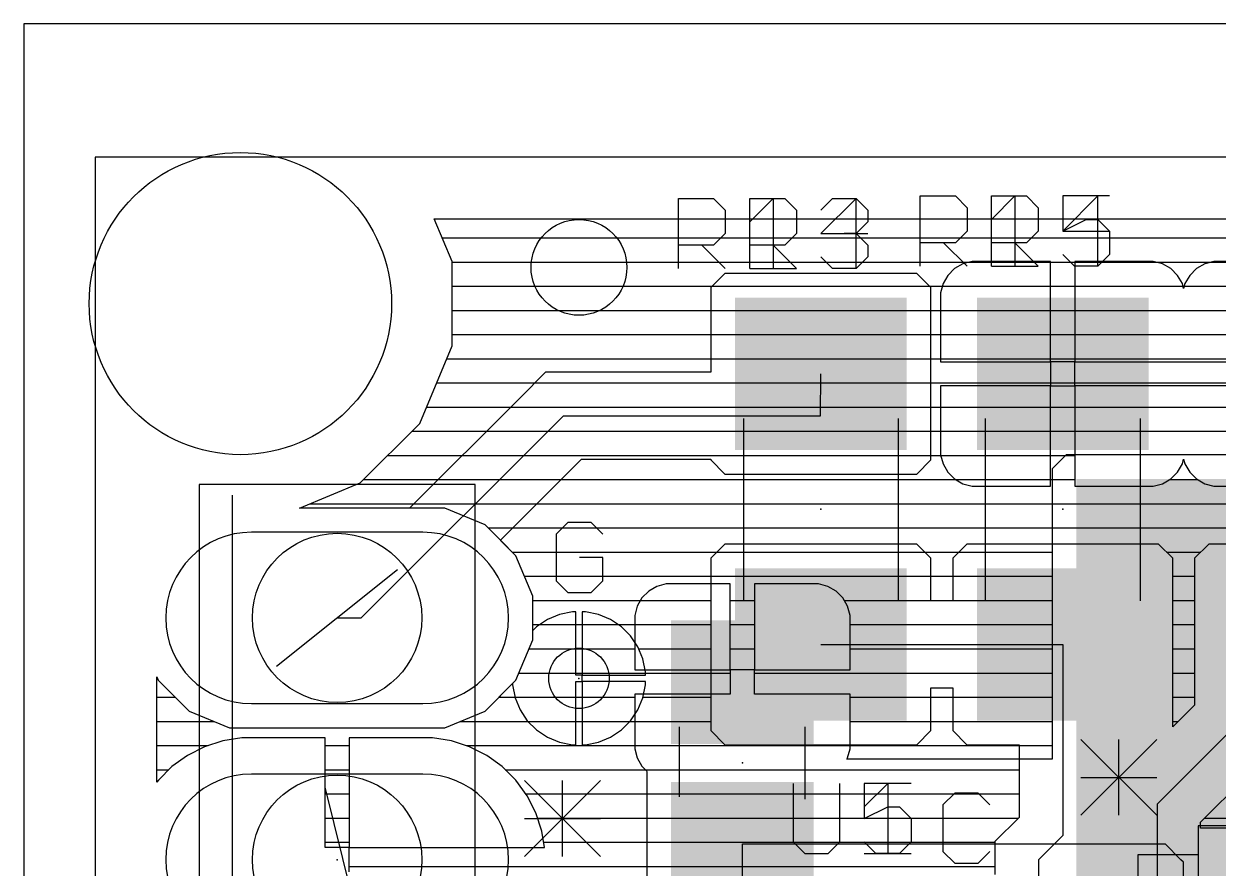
# Model space of a CAD drawing. Extents: x 0 to 50.7, y 0 to 50.
# Drawn here: x 0 to 12.54, y 41.13 to 50 of the extents above; entities that cross this region are included whole.
import ezdxf

# ---------------------------------------------------------------- set-up
doc = ezdxf.new("R2010")
doc.units = 0
for name, color, linetype in [('1', 14, 'CONTINUOUS'), ('125', 2, 'CONTINUOUS'), ('16', 174, 'CONTINUOUS'), ('17', 94, 'CONTINUOUS'), ('18', 94, 'CONTINUOUS'), ('19', 54, 'CONTINUOUS'), ('20', 178, 'CONTINUOUS'), ('21', 251, 'CONTINUOUS'), ('23', 178, 'CONTINUOUS'), ('24', 178, 'CONTINUOUS'), ('25', 251, 'CONTINUOUS'), ('51', 251, 'CONTINUOUS'), ('52', 251, 'CONTINUOUS')]:
    doc.layers.add(name, color=color, linetype=linetype)

# ---------------------------------------------------------------- blocks, each defined once
blk = doc.blocks.new('RECT')
blk.add_solid([(-0.5, -0.5), (0.5, -0.5), (-0.5, 0.5), (0.5, 0.5)])
blk = doc.blocks.new('PIE')
blk.add_circle((0, 0), 0.5)
blk = doc.blocks.new('LONGP100')
blk.add_lwpolyline([(-0.5, -0.5), (0.5, -0.5, 1), (0.5, 0.5), (-0.5, 0.5, 1)], format="xyb", close=True)
blk = doc.blocks.new('ROUNDV')
blk.add_circle((0, 0), 0.5)

msp = doc.modelspace()

# ---------------------------------------------------------------- linework, layer by layer
at = {"layer": '1'}
for p, q in [((4.4961, 47.5029), (4.3104, 47.9511)), ((4.3104, 47.9511), (30.1019, 47.9511)), ((4.3929, 47.752), (30.1019, 47.752)), ((4.4961, 46.6187), (4.4961, 47.5029)), ((4.4961, 47.498), (9.9326, 47.498)), ((9.7742, 47.4287), (9.7032, 47.3577)), ((9.861, 47.4788), (9.7742, 47.4287)), ((9.9579, 47.5048), (9.861, 47.4788)), ((10.7826, 47.5048), (9.9579, 47.5048)), ((10.7826, 46.4508), (10.7826, 47.5048)), ((10.7826, 47.498), (11.0366, 47.498)), ((11.8613, 47.5048), (11.0366, 47.5048)), ((11.0366, 47.5048), (11.0366, 46.4508)), ((11.9582, 47.4788), (11.8613, 47.5048)), ((11.8866, 47.498), (12.4726, 47.498)), ((12.045, 47.4287), (11.9582, 47.4788)), ((12.116, 47.3577), (12.045, 47.4287)), ((12.3142, 47.4287), (12.2432, 47.3577)), ((12.401, 47.4788), (12.3142, 47.4287)), ((12.4979, 47.5048), (12.401, 47.4788)), ((13.3226, 47.5048), (12.4979, 47.5048)), ((7.3629, 47.3778), (7.2141, 47.229)), ((9.3763, 47.3778), (7.3629, 47.3778)), ((9.5251, 47.229), (9.3763, 47.3778)), ((9.7032, 47.3577), (9.6531, 47.2709)), ((12.1661, 47.2709), (12.116, 47.3577)), ((12.2432, 47.3577), (12.1931, 47.2709)), ((4.4961, 47.244), (7.2291, 47.244)), ((7.2141, 47.229), (7.2141, 46.34)), ((9.5101, 47.244), (9.6459, 47.244)), ((9.5251, 45.4186), (9.5251, 47.229)), ((9.6531, 47.2709), (9.6271, 47.174)), ((9.6271, 47.174), (9.6271, 46.4508)), ((10.7826, 47.244), (11.0366, 47.244)), ((12.1796, 47.2206), (12.1661, 47.2709)), ((12.1733, 47.244), (12.1859, 47.244)), ((12.1931, 47.2709), (12.1796, 47.2206)), ((4.4961, 46.99), (7.2141, 46.99)), ((9.5251, 46.99), (9.6271, 46.99)), ((10.7826, 46.99), (11.0366, 46.99)), ((4.4961, 46.736), (7.2141, 46.736)), ((9.5251, 46.736), (9.6271, 46.736)), ((10.7826, 46.736), (11.0366, 46.736)), ((4.1577, 45.8019), (4.4961, 46.6187)), ((4.4395, 46.482), (7.2141, 46.482)), ((9.5251, 46.482), (9.6271, 46.482)), ((9.6271, 46.4508), (10.7826, 46.4508)), ((10.7826, 46.482), (11.0366, 46.482)), ((11.0366, 46.4508), (10.7826, 46.4508)), ((10.7826, 46.4508), (10.7826, 46.1968)), ((11.0366, 46.1968), (11.0366, 46.4508)), ((11.0366, 46.4508), (13.3226, 46.4508)), ((5.4782, 46.34), (5.2104, 46.0722)), ((7.2141, 46.34), (5.4782, 46.34)), ((8.3676, 45.8828), (8.3696, 46.3238)), ((4.3343, 46.228), (5.3662, 46.228)), ((9.5251, 46.228), (10.7826, 46.228)), ((10.7826, 46.1968), (9.6271, 46.1968)), ((9.6271, 46.1968), (9.6271, 45.4736)), ((10.7826, 45.1428), (10.7826, 46.1968)), ((10.7826, 46.1968), (11.0366, 46.1968)), ((11.0366, 46.228), (13.3226, 46.228)), ((12.1671, 46.1968), (11.0366, 46.1968)), ((11.0366, 46.1968), (11.0366, 45.1428)), ((13.3226, 46.1968), (12.1671, 46.1968)), ((5.2104, 46.0722), (4.051, 44.9128)), ((4.229, 45.974), (5.1122, 45.974)), ((9.5251, 45.974), (9.6271, 45.974)), ((10.7826, 45.974), (11.0366, 45.974)), ((3.5325, 45.1767), (4.1577, 45.8019)), ((3.5436, 43.7588), (5.6676, 45.8828)), ((5.6676, 45.8828), (8.3676, 45.8828)), ((4.0759, 45.72), (4.8582, 45.72)), ((9.5251, 45.72), (9.6271, 45.72)), ((10.7826, 45.72), (11.0366, 45.72)), ((3.8219, 45.466), (4.6042, 45.466)), ((5.0059, 44.5745), (5.857, 45.4256)), ((5.857, 45.4256), (7.2141, 45.4256)), ((7.2141, 45.4256), (7.2141, 45.4186)), ((7.2141, 45.4186), (7.3629, 45.2698)), ((9.3763, 45.2698), (9.5251, 45.4186)), ((9.5251, 45.466), (9.6291, 45.466)), ((9.6271, 45.4736), (9.6531, 45.3767)), ((10.7826, 45.466), (11.0366, 45.466)), ((12.1661, 45.3767), (12.1796, 45.427)), ((12.1796, 45.427), (12.1931, 45.3767)), ((9.6531, 45.3767), (9.7032, 45.2899)), ((9.7032, 45.2899), (9.7742, 45.2189)), ((12.045, 45.2189), (12.116, 45.2899)), ((12.116, 45.2899), (12.1661, 45.3767)), ((12.1931, 45.3767), (12.2432, 45.2899)), ((12.2432, 45.2899), (12.3142, 45.2189)), ((2.8955, 44.9128), (3.5325, 45.1767)), ((3.5679, 45.212), (4.3502, 45.212)), ((5.6434, 45.212), (9.7862, 45.212)), ((7.3629, 45.2698), (9.3763, 45.2698)), ((9.7742, 45.2189), (9.861, 45.1688)), ((9.861, 45.1688), (9.9579, 45.1428)), ((10.7826, 45.212), (11.0366, 45.212)), ((11.8613, 45.1428), (11.9582, 45.1688)), ((11.9582, 45.1688), (12.045, 45.2189)), ((12.033, 45.212), (12.3262, 45.212)), ((12.3142, 45.2189), (12.401, 45.1688)), ((12.401, 45.1688), (12.4979, 45.1428)), ((9.9579, 45.1428), (10.7826, 45.1428)), ((11.0366, 45.1428), (11.8613, 45.1428)), ((12.4979, 45.1428), (13.3226, 45.1428)), ((4.051, 44.9128), (2.8955, 44.9128)), ((3.0047, 44.958), (4.0962, 44.958)), ((5.3894, 44.958), (16.9806, 44.958)), ((5.1354, 44.704), (15.9266, 44.704)), ((5.1679, 44.4125), (5.0059, 44.5745)), ((7.3629, 44.5338), (7.2141, 44.385)), ((9.3763, 44.5338), (7.3629, 44.5338)), ((9.5251, 44.385), (9.3763, 44.5338)), ((9.9029, 44.5338), (9.7541, 44.385)), ((11.9163, 44.5338), (9.9029, 44.5338)), ((12.0651, 44.385), (11.9163, 44.5338)), ((12.4429, 44.5338), (12.2941, 44.385)), ((14.4563, 44.5338), (12.4429, 44.5338)), ((5.1304, 44.45), (7.2791, 44.45)), ((5.3436, 43.9883), (5.1679, 44.4125)), ((9.4601, 44.45), (9.8191, 44.45)), ((12.0001, 44.45), (12.3591, 44.45)), ((7.2141, 44.385), (7.2141, 42.5746)), ((9.5251, 43.937), (9.5251, 44.385)), ((9.7541, 44.385), (9.7541, 43.937)), ((12.0651, 42.6145), (12.0651, 44.385)), ((12.2941, 44.385), (12.2941, 42.8435)), ((5.2576, 44.196), (7.2141, 44.196)), ((9.5251, 44.196), (9.7541, 44.196)), ((12.0651, 44.196), (12.2941, 44.196)), ((5.3436, 43.6256), (5.3436, 43.9883)), ((5.3436, 43.942), (7.2141, 43.942)), ((9.5251, 43.942), (9.7541, 43.942)), ((9.7541, 43.937), (9.5251, 43.937)), ((12.0651, 43.942), (12.2941, 43.942)), ((5.6259, 43.7955), (5.4987, 43.7428)), ((5.7608, 43.8223), (5.6259, 43.7955)), ((5.7978, 43.8223), (5.7608, 43.8223)), ((5.7978, 43.1556), (5.7978, 43.8223)), ((5.8984, 43.8223), (5.8613, 43.8223)), ((5.8613, 43.8223), (5.8613, 43.1556)), ((6.0333, 43.7955), (5.8984, 43.8223)), ((6.1605, 43.7428), (6.0333, 43.7955)), ((3.2896, 43.7588), (3.5436, 43.7588)), ((5.3436, 43.688), (5.4167, 43.688)), ((5.3843, 43.6664), (5.3436, 43.6256)), ((5.4987, 43.7428), (5.3843, 43.6664)), ((5.7978, 43.688), (5.8613, 43.688)), ((6.2749, 43.6664), (6.1605, 43.7428)), ((6.2425, 43.688), (7.2141, 43.688)), ((6.3722, 43.5691), (6.2749, 43.6664)), ((12.0651, 43.688), (12.2941, 43.688)), ((6.4486, 43.4547), (6.3722, 43.5691)), ((5.7978, 43.434), (5.8613, 43.434)), ((6.5013, 43.3275), (6.4486, 43.4547)), ((6.4572, 43.434), (7.2141, 43.434)), ((8.3696, 43.4798), (10.9096, 43.4798)), ((10.9096, 43.4798), (10.9096, 41.4728)), ((12.0651, 43.434), (12.2941, 43.434)), ((6.5281, 43.1926), (6.5013, 43.3275)), ((13.4496, 43.3524), (11.9002, 41.803)), ((5.7978, 43.18), (5.8613, 43.18)), ((5.8613, 43.1556), (5.7978, 43.1556)), ((5.8614, 43.092), (5.8614, 43.1556)), ((5.8614, 43.1556), (6.5281, 43.1556)), ((6.5281, 43.1556), (6.5281, 43.1926)), ((6.5281, 43.18), (7.2141, 43.18)), ((12.0651, 43.18), (12.2941, 43.18)), ((1.3973, 42.0324), (1.3973, 43.1389)), ((1.3973, 43.1389), (1.4113, 43.1051)), ((1.4113, 43.1051), (1.7359, 42.7805)), ((4.8433, 42.7805), (5.1311, 43.0683)), ((5.1311, 43.0683), (5.1311, 43.055)), ((5.1311, 43.055), (5.1579, 42.9201)), ((5.7978, 42.4253), (5.7978, 43.092)), ((5.7978, 43.092), (5.8613, 43.092)), ((5.8613, 43.092), (5.8613, 42.4253)), ((6.5281, 43.092), (5.8614, 43.092)), ((6.5013, 42.9201), (6.5281, 43.055)), ((6.5281, 43.055), (6.5281, 43.092)), ((9.5251, 42.5746), (9.5251, 43.0226)), ((9.5251, 43.0226), (9.7541, 43.0226)), ((9.7541, 43.0226), (9.7541, 42.5746)), ((1.3973, 42.926), (1.5904, 42.926)), ((4.9888, 42.926), (5.1568, 42.926)), ((5.1579, 42.9201), (5.2106, 42.7929)), ((5.7978, 42.926), (5.8613, 42.926)), ((6.4486, 42.7929), (6.5013, 42.9201)), ((6.5024, 42.926), (7.2141, 42.926)), ((9.5251, 42.926), (9.7541, 42.926)), ((12.0651, 42.926), (12.2941, 42.926)), ((1.7359, 42.7805), (2.1601, 42.6048)), ((4.4191, 42.6048), (4.8433, 42.7805)), ((5.2106, 42.7929), (5.287, 42.6785)), ((6.3722, 42.6785), (6.4486, 42.7929)), ((12.2941, 42.8435), (12.0651, 42.6145)), ((1.3973, 42.672), (1.9978, 42.672)), ((4.5814, 42.672), (5.2936, 42.672)), ((5.287, 42.6785), (5.3843, 42.5812)), ((5.7978, 42.672), (5.8613, 42.672)), ((6.2749, 42.5812), (6.3722, 42.6785)), ((6.3656, 42.672), (7.2141, 42.672)), ((9.5251, 42.672), (9.7541, 42.672)), ((12.0651, 42.672), (12.1226, 42.672)), ((2.1601, 42.6048), (4.4191, 42.6048)), ((5.3843, 42.5812), (5.4987, 42.5048)), ((6.1605, 42.5048), (6.2749, 42.5812)), ((7.2141, 42.5746), (7.3629, 42.4258)), ((9.3763, 42.4258), (9.5251, 42.5746)), ((9.7541, 42.5746), (9.9029, 42.4258)), ((1.3973, 42.418), (1.935, 42.418)), ((1.8979, 42.4059), (1.7182, 42.3144)), ((2.0896, 42.4683), (1.8979, 42.4059)), ((2.2888, 42.4998), (2.0896, 42.4683)), ((3.1626, 42.4998), (2.2888, 42.4998)), ((3.1626, 41.3458), (3.1626, 42.4998)), ((3.1626, 42.418), (3.4166, 42.418)), ((4.2904, 42.4998), (3.4166, 42.4998)), ((3.4166, 42.4998), (3.4166, 41.3458)), ((4.4896, 42.4683), (4.2904, 42.4998)), ((4.6813, 42.4059), (4.4896, 42.4683)), ((4.6442, 42.418), (10.4524, 42.418)), ((4.861, 42.3144), (4.6813, 42.4059)), ((5.4987, 42.5048), (5.6259, 42.4521)), ((5.6259, 42.4521), (5.7608, 42.4253)), ((5.7608, 42.4253), (5.7978, 42.4253)), ((5.8613, 42.4253), (5.8984, 42.4253)), ((5.8984, 42.4253), (6.0333, 42.4521)), ((6.0333, 42.4521), (6.1605, 42.5048)), ((7.3629, 42.4258), (9.3763, 42.4258)), ((9.9029, 42.4258), (10.4524, 42.4258)), ((10.4524, 42.4258), (10.4524, 41.6622)), ((12.3574, 41.6136), (13.1696, 42.4258)), ((1.7182, 42.3144), (1.5551, 42.1959)), ((5.0241, 42.1959), (4.861, 42.3144)), ((1.3973, 42.164), (1.5232, 42.164)), ((1.5551, 42.1959), (1.4125, 42.0533)), ((3.1626, 42.164), (3.4166, 42.164)), ((5.1667, 42.0533), (5.0241, 42.1959)), ((5.056, 42.164), (10.4524, 42.164)), ((1.4125, 42.0533), (1.3973, 42.0324)), ((5.2852, 41.8902), (5.1667, 42.0533)), ((3.1626, 41.91), (3.4166, 41.91)), ((5.2708, 41.91), (10.4524, 41.91)), ((5.3767, 41.7105), (5.2852, 41.8902)), ((11.9002, 41.803), (11.9002, 41.0156)), ((3.1626, 41.656), (3.4166, 41.656)), ((5.4391, 41.5188), (5.3767, 41.7105)), ((5.3945, 41.656), (10.4462, 41.656)), ((10.4524, 41.6622), (10.1984, 41.4082)), ((12.3998, 41.656), (16.0536, 41.656)), ((5.4665, 41.3458), (5.4391, 41.5188)), ((12.3574, 41.549), (12.3574, 41.6136)), ((12.6404, 41.549), (12.3574, 41.549)), ((3.1626, 41.402), (3.4166, 41.402)), ((5.4576, 41.402), (10.1984, 41.402)), ((10.1984, 41.4082), (10.1984, 41.0618)), ((10.9096, 41.4728), (10.6556, 41.2188)), ((3.4166, 41.3458), (3.1626, 41.3458)), ((3.4166, 41.0918), (3.4166, 41.3458)), ((3.4166, 41.3458), (5.4665, 41.3458)), ((3.4166, 41.148), (10.1984, 41.148)), ((10.6556, 41.2188), (10.6556, 40.7108))]:
    msp.add_line(p, q, dxfattribs=at)
at = {"layer": '125'}
for p, q in [((7.6221, 47.4291), (7.6221, 48.1663)), ((7.6221, 48.1663), (7.9907, 48.1663)), ((7.9907, 48.1663), (8.1136, 48.0435)), ((8.7391, 48.1663), (8.3705, 47.7977)), ((8.7391, 47.4291), (8.7391, 48.1663)), ((10.1621, 47.4545), (10.1621, 48.1917)), ((10.1621, 48.1917), (10.5307, 48.1917)), ((10.5307, 48.1917), (10.6536, 48.0689)), ((11.402, 48.1917), (10.9105, 48.1917)), ((10.9105, 48.1917), (10.9105, 47.8231)), ((8.1136, 48.0435), (8.1136, 47.7977)), ((10.6536, 48.0689), (10.6536, 47.8231)), ((10.9105, 47.8231), (11.1562, 47.946)), ((11.1562, 47.946), (11.2791, 47.946)), ((11.2791, 47.946), (11.402, 47.8231)), ((8.1136, 47.7977), (7.9907, 47.6748)), ((8.3705, 47.7977), (8.862, 47.7977)), ((10.6536, 47.8231), (10.5307, 47.7002)), ((11.402, 47.8231), (11.402, 47.5774)), ((7.9907, 47.6748), (7.6221, 47.6748)), ((7.8678, 47.6748), (8.1136, 47.4291)), ((10.5307, 47.7002), (10.1621, 47.7002)), ((10.4078, 47.7002), (10.6536, 47.4545)), ((11.0334, 47.4545), (10.9105, 47.5774)), ((11.402, 47.5774), (11.2791, 47.4545)), ((11.2791, 47.4545), (11.0334, 47.4545)), ((8.0775, 42.0195), (8.0775, 41.4052)), ((8.569, 41.4052), (8.569, 42.0195)), ((8.8259, 41.7738), (9.0717, 42.0195)), ((9.0717, 42.0195), (9.0717, 41.2823)), ((8.0775, 41.4052), (8.2004, 41.2823)), ((8.4461, 41.2823), (8.569, 41.4052)), ((8.2004, 41.2823), (8.4461, 41.2823)), ((8.8259, 41.2823), (9.3174, 41.2823))]:
    msp.add_line(p, q, dxfattribs=at)
at = {"layer": '16'}
for p, q in [((4.4961, 47.5029), (4.3104, 47.9511)), ((4.3104, 47.9511), (30.1019, 47.9511)), ((4.3929, 47.752), (30.1019, 47.752)), ((4.4961, 46.6187), (4.4961, 47.5029)), ((4.4961, 47.498), (30.1019, 47.498)), ((4.4961, 47.244), (30.1019, 47.244)), ((4.4961, 46.99), (30.1019, 46.99)), ((4.4961, 46.736), (30.1019, 46.736)), ((4.1577, 45.8019), (4.4961, 46.6187)), ((4.4395, 46.482), (30.1019, 46.482)), ((4.3343, 46.228), (30.1019, 46.228)), ((4.229, 45.974), (25.8328, 45.974)), ((3.5325, 45.1767), (4.1577, 45.8019)), ((4.0759, 45.72), (25.5788, 45.72)), ((3.8219, 45.466), (10.9396, 45.466)), ((10.9464, 45.4728), (10.7976, 45.324)), ((13.3568, 45.4728), (10.9464, 45.4728)), ((10.7976, 45.324), (10.7976, 42.2738)), ((2.8955, 44.9128), (3.5325, 45.1767)), ((3.5679, 45.212), (10.7976, 45.212)), ((4.4191, 44.9128), (2.8955, 44.9128)), ((3.0047, 44.958), (10.7976, 44.958)), ((4.8433, 44.7371), (4.4191, 44.9128)), ((5.1679, 44.4125), (4.8433, 44.7371)), ((4.8764, 44.704), (10.7976, 44.704)), ((5.1304, 44.45), (10.7976, 44.45)), ((5.3436, 43.9883), (5.1679, 44.4125)), ((5.2576, 44.196), (10.7976, 44.196)), ((6.5617, 44.0397), (6.4907, 43.9687)), ((6.6485, 44.0898), (6.5617, 44.0397)), ((6.7454, 44.1158), (6.6485, 44.0898)), ((7.4186, 44.1158), (6.7454, 44.1158)), ((7.4186, 43.2118), (7.4186, 44.1158)), ((8.3458, 44.1158), (7.6726, 44.1158)), ((7.6726, 44.1158), (7.6726, 43.2118)), ((8.4427, 44.0898), (8.3458, 44.1158)), ((8.5295, 44.0397), (8.4427, 44.0898)), ((8.6005, 43.9687), (8.5295, 44.0397)), ((5.3436, 43.5293), (5.3436, 43.9883)), ((5.3436, 43.942), (6.4753, 43.942)), ((6.4907, 43.9687), (6.4406, 43.8819)), ((7.4186, 43.942), (7.6726, 43.942)), ((8.6506, 43.8819), (8.6005, 43.9687)), ((8.6159, 43.942), (10.7976, 43.942)), ((6.4406, 43.8819), (6.4146, 43.785)), ((6.4146, 43.785), (6.4146, 43.2118)), ((8.6766, 43.785), (8.6506, 43.8819)), ((8.6766, 43.2118), (8.6766, 43.785)), ((5.3436, 43.688), (6.4146, 43.688)), ((7.4186, 43.688), (7.6726, 43.688)), ((8.6766, 43.688), (10.7976, 43.688)), ((5.1679, 43.1051), (5.3436, 43.5293)), ((5.3041, 43.434), (6.4146, 43.434)), ((7.4186, 43.434), (7.6726, 43.434)), ((8.6766, 43.434), (10.7976, 43.434)), ((5.1989, 43.18), (7.4186, 43.18)), ((6.4146, 43.2118), (7.4186, 43.2118)), ((7.6726, 43.2118), (7.4186, 43.2118)), ((7.4186, 43.2118), (7.4186, 42.9578)), ((7.6726, 42.9578), (7.6726, 43.2118)), ((7.6726, 43.2118), (8.6766, 43.2118)), ((7.6726, 43.18), (10.7976, 43.18)), ((1.3973, 42.0324), (1.3973, 43.1389)), ((1.3973, 43.1389), (1.4113, 43.1051)), ((1.4113, 43.1051), (1.7359, 42.7805)), ((4.8433, 42.7805), (5.1679, 43.1051)), ((1.3973, 42.926), (1.5904, 42.926)), ((4.9888, 42.926), (6.4146, 42.926)), ((7.4186, 42.9578), (6.4146, 42.9578)), ((6.4146, 42.9578), (6.4146, 42.3846)), ((8.6766, 42.9578), (7.6726, 42.9578)), ((8.6766, 42.3846), (8.6766, 42.9578)), ((8.6766, 42.926), (10.7976, 42.926)), ((1.7359, 42.7805), (2.1601, 42.6048)), ((4.4191, 42.6048), (4.8433, 42.7805)), ((1.3973, 42.672), (1.9978, 42.672)), ((4.5814, 42.672), (6.4146, 42.672)), ((8.6766, 42.672), (10.7976, 42.672)), ((2.1601, 42.6048), (4.4191, 42.6048)), ((1.3973, 42.418), (1.935, 42.418)), ((1.8979, 42.4059), (1.7182, 42.3144)), ((2.0896, 42.4683), (1.8979, 42.4059)), ((2.2888, 42.4998), (2.0896, 42.4683)), ((3.1626, 42.4998), (2.2888, 42.4998)), ((3.1626, 41.3458), (3.1626, 42.4998)), ((3.1626, 42.418), (3.4166, 42.418)), ((4.2904, 42.4998), (3.4166, 42.4998)), ((3.4166, 42.4998), (3.4166, 41.3458)), ((4.4896, 42.4683), (4.2904, 42.4998)), ((4.6813, 42.4059), (4.4896, 42.4683)), ((4.6442, 42.418), (6.4146, 42.418)), ((4.861, 42.3144), (4.6813, 42.4059)), ((8.6766, 42.418), (10.7976, 42.418)), ((1.7182, 42.3144), (1.5551, 42.1959)), ((5.0241, 42.1959), (4.861, 42.3144)), ((6.4146, 42.3846), (6.4406, 42.2877)), ((6.4406, 42.2877), (6.4907, 42.2009)), ((8.6426, 42.2738), (8.6506, 42.2877)), ((10.7976, 42.2738), (8.6426, 42.2738)), ((8.6506, 42.2877), (8.6766, 42.3846)), ((1.3973, 42.164), (1.5232, 42.164)), ((1.5551, 42.1959), (1.4125, 42.0533)), ((3.1626, 42.164), (3.4166, 42.164)), ((5.1667, 42.0533), (5.0241, 42.1959)), ((5.056, 42.164), (6.5276, 42.164)), ((6.4907, 42.2009), (6.5466, 42.145)), ((6.5466, 42.145), (6.5416, 42.14)), ((6.5416, 42.14), (6.5416, 40.6296)), ((1.4125, 42.0533), (1.3973, 42.0324)), ((5.2852, 41.8902), (5.1667, 42.0533)), ((3.1626, 41.91), (3.4166, 41.91)), ((5.2708, 41.91), (6.5416, 41.91)), ((5.3767, 41.7105), (5.2852, 41.8902)), ((3.1626, 41.656), (3.4166, 41.656)), ((5.4391, 41.5188), (5.3767, 41.7105)), ((5.3945, 41.656), (6.5416, 41.656)), ((5.4665, 41.3458), (5.4391, 41.5188)), ((3.1626, 41.402), (3.4166, 41.402)), ((5.4576, 41.402), (6.5416, 41.402)), ((3.4166, 41.3458), (3.1626, 41.3458)), ((3.4166, 41.0918), (3.4166, 41.3458)), ((3.4166, 41.3458), (5.4665, 41.3458)), ((7.5456, 41.3848), (11.9856, 41.3848)), ((11.9856, 41.3848), (12.1516, 41.2188)), ((3.4166, 41.148), (6.5416, 41.148)), ((12.1796, 41.1908), (12.1516, 41.2188)), ((12.1796, 36.3928), (12.1796, 41.1908))]:
    msp.add_line(p, q, dxfattribs=at)
at = {"layer": '19'}
msp.add_line((7.5456, 38.8308), (7.5456, 41.3848), dxfattribs=at)
at = {"layer": '20'}
for p, q in [((50, 50), (0, 50)), ((0, 50), (0, 0)), ((30.7496, 48.5988), (0.7496, 48.5988)), ((0.7496, 48.5988), (0.7496, 33.5988))]:
    msp.add_line(p, q, dxfattribs=at)
msp.add_circle((2.2736, 47.0608), 1.5875, dxfattribs=at)
at = {"layer": '21'}
for p, q in [((4.7396, 45.1588), (1.8396, 45.1588)), ((1.8396, 45.1588), (1.8396, 37.2788)), ((4.7396, 37.2788), (4.7396, 45.1588)), ((2.1896, 37.3888), (2.1896, 45.0488)), ((11.1001, 42.4812), (11.8966, 41.6846)), ((11.1001, 41.6846), (11.8966, 42.4812)), ((11.4984, 41.6846), (11.4984, 42.4812)), ((5.2581, 42.0494), (6.0546, 41.2528)), ((5.2581, 41.2528), (6.0546, 42.0494)), ((5.2581, 42.0494), (6.0546, 41.2528)), ((5.2581, 41.2528), (6.0546, 42.0494)), ((5.6564, 41.2528), (5.6564, 42.0494)), ((5.6564, 41.2528), (5.6564, 42.0494)), ((11.1001, 42.0829), (11.8966, 42.0829)), ((5.2581, 41.6511), (6.0546, 41.6511)), ((5.2581, 41.6511), (6.0546, 41.6511))]:
    msp.add_line(p, q, dxfattribs=at)
at = {"layer": '23'}
for p in [(8.3696, 44.9018), (10.9096, 44.9018), (5.8296, 43.1238), (3.2896, 41.2188)]:
    msp.add_point(p, dxfattribs=at)
at = {"layer": '24'}
msp.add_point((7.5456, 42.2348), dxfattribs=at)
at = {"layer": '25'}
for p, q in [((6.8737, 47.4291), (6.8737, 48.1663)), ((6.8737, 48.1663), (7.2423, 48.1663)), ((7.2423, 48.1663), (7.3651, 48.0435)), ((7.6221, 47.9206), (7.8678, 48.1663)), ((7.8678, 48.1663), (7.8678, 47.4291)), ((8.3705, 48.0435), (8.4934, 48.1663)), ((8.4934, 48.1663), (8.7391, 48.1663)), ((8.7391, 48.1663), (8.862, 48.0435)), ((9.4137, 47.4545), (9.4137, 48.1917)), ((9.4137, 48.1917), (9.7823, 48.1917)), ((9.7823, 48.1917), (9.9051, 48.0689)), ((10.1621, 47.946), (10.4078, 48.1917)), ((10.4078, 48.1917), (10.4078, 47.4545)), ((11.2791, 48.1917), (10.9105, 47.8231)), ((11.2791, 47.4545), (11.2791, 48.1917)), ((7.3651, 48.0435), (7.3651, 47.7977)), ((8.862, 48.0435), (8.862, 47.9206)), ((9.9051, 48.0689), (9.9051, 47.8231)), ((8.862, 47.9206), (8.7391, 47.7977)), ((7.3651, 47.7977), (7.2423, 47.6748)), ((8.7391, 47.7977), (8.6162, 47.7977)), ((8.7391, 47.7977), (8.862, 47.6748)), ((9.9051, 47.8231), (9.7823, 47.7002)), ((10.9105, 47.8231), (11.402, 47.8231)), ((7.2423, 47.6748), (6.8737, 47.6748)), ((7.1194, 47.6748), (7.3651, 47.4291)), ((8.862, 47.6748), (8.862, 47.552)), ((9.7823, 47.7002), (9.4137, 47.7002)), ((9.6594, 47.7002), (9.9051, 47.4545)), ((8.4934, 47.4291), (8.3705, 47.552)), ((8.862, 47.552), (8.7391, 47.4291)), ((7.6221, 47.4291), (8.1136, 47.4291)), ((8.7391, 47.4291), (8.4934, 47.4291)), ((10.1621, 47.4545), (10.6536, 47.4545)), ((5.7112, 44.7627), (5.5883, 44.6399)), ((5.9569, 44.7627), (5.7112, 44.7627)), ((6.0798, 44.6399), (5.9569, 44.7627)), ((5.5883, 44.6399), (5.5883, 44.1484)), ((6.0798, 44.3941), (5.834, 44.3941)), ((6.0798, 44.1484), (6.0798, 44.3941)), ((5.5883, 44.1484), (5.7112, 44.0255)), ((5.9569, 44.0255), (6.0798, 44.1484)), ((5.7112, 44.0255), (5.9569, 44.0255)), ((8.0775, 42.0195), (8.0775, 41.4052)), ((8.569, 41.4052), (8.569, 42.0195)), ((9.3174, 42.0195), (8.8259, 42.0195)), ((8.8259, 42.0195), (8.8259, 41.6509)), ((9.7752, 41.9179), (9.6523, 41.7951)), ((10.0209, 41.9179), (9.7752, 41.9179)), ((10.1438, 41.7951), (10.0209, 41.9179)), ((8.8259, 41.6509), (9.0717, 41.7738)), ((9.0717, 41.7738), (9.1945, 41.7738)), ((9.1945, 41.7738), (9.3174, 41.6509)), ((9.6523, 41.7951), (9.6523, 41.3036)), ((9.3174, 41.6509), (9.3174, 41.4052)), ((8.0775, 41.4052), (8.2004, 41.2823)), ((8.4461, 41.2823), (8.569, 41.4052)), ((8.9488, 41.2823), (8.8259, 41.4052)), ((9.3174, 41.4052), (9.1945, 41.2823)), ((8.2004, 41.2823), (8.4461, 41.2823)), ((9.1945, 41.2823), (8.9488, 41.2823)), ((9.6523, 41.3036), (9.7752, 41.1807)), ((10.0209, 41.1807), (10.1438, 41.3036)), ((9.7752, 41.1807), (10.0209, 41.1807))]:
    msp.add_line(p, q, dxfattribs=at)
at = {"layer": '51'}
for p, q in [((7.5568, 45.8543), (7.5568, 43.9366)), ((9.1824, 45.8543), (9.1824, 43.9366)), ((10.0968, 45.8543), (10.0968, 43.9366)), ((11.7224, 45.8543), (11.7224, 43.9366)), ((2.6546, 43.2508), (3.9246, 44.2668)), ((11.1001, 42.4812), (11.8966, 41.6846)), ((11.1001, 41.6846), (11.8966, 42.4812)), ((11.4984, 41.6846), (11.4984, 42.4812)), ((5.2581, 42.0494), (6.0546, 41.2528)), ((5.2581, 41.2528), (6.0546, 42.0494)), ((5.2581, 42.0494), (6.0546, 41.2528)), ((5.2581, 41.2528), (6.0546, 42.0494)), ((5.6564, 41.2528), (5.6564, 42.0494)), ((5.6564, 41.2528), (5.6564, 42.0494)), ((11.1001, 42.0829), (11.8966, 42.0829)), ((3.5436, 40.4568), (3.1626, 41.9808)), ((5.2581, 41.6511), (6.0546, 41.6511)), ((5.2581, 41.6511), (6.0546, 41.6511)), ((12.8908, 41.5744), (12.332, 41.5744)), ((12.332, 41.5744), (12.332, 41.2696)), ((12.332, 41.2696), (11.697, 41.2696)), ((11.697, 41.2696), (11.697, 40.787)), ((12.332, 41.2696), (12.332, 40.787))]:
    msp.add_line(p, q, dxfattribs=at)
for centre in [(3.2896, 43.7588), (3.2896, 41.2188)]:
    msp.add_circle(centre, 0.889, dxfattribs=at)
at = {"layer": '52'}
for p, q in [((6.8856, 41.8788), (6.8856, 42.6158)), ((8.2056, 41.8538), (8.2056, 42.6158))]:
    msp.add_line(p, q, dxfattribs=at)

# ---------------------------------------------------------------- block references
at = {"layer": '1', "xscale": 1.6, "yscale": 1.803, "rotation": 90}
for p in [(8.3696, 46.3238), (10.9096, 46.3238), (8.3696, 43.4798), (10.9096, 43.4798)]:
    msp.add_blockref('RECT', p, dxfattribs=at)
at = {"layer": '1'}
for name, p, xscale, yscale in [('PIE', (5.8296, 43.1238), 0.635, 0.635), ('RECT', (11.9002, 41.0156), 1.27, 0.5588)]:
    msp.add_blockref(name, p, dxfattribs=dict(at, xscale=xscale, yscale=yscale))
at = {"layer": '16', "xscale": 2.2, "yscale": 8}
msp.add_blockref('RECT', (12.1516, 41.2188), dxfattribs=at)
at = {"layer": '16', "xscale": 1.3, "yscale": 1.5, "rotation": 90}
for p in [(7.5456, 43.0848), (7.5456, 41.3848)]:
    msp.add_blockref('RECT', p, dxfattribs=at)
at = {"layer": '17', "xscale": 1.8, "yscale": 1.8, "rotation": 180}
for p in [(3.2896, 43.7588), (3.2896, 43.7588), (3.2896, 41.2188), (3.2896, 41.2188)]:
    msp.add_blockref('LONGP100', p, dxfattribs=at)
at = {"layer": '18', "xscale": 1.0064, "yscale": 1.0064}
msp.add_blockref('ROUNDV', (5.8296, 47.4418), dxfattribs=at)
msp.add_blockref('ROUNDV', (5.8296, 47.4418), dxfattribs=at)
at = {"layer": '51', "xscale": 0.7366, "yscale": 1.7526, "rotation": 90}
for p in [(8.3696, 46.2226), (10.9096, 46.2226), (8.3696, 43.581), (10.9096, 43.581)]:
    msp.add_blockref('RECT', p, dxfattribs=at)
at = {"layer": '52', "xscale": 0.7501, "yscale": 1.4501, "rotation": 90}
for p in [(7.5468, 42.9655), (7.5468, 41.5177)]:
    msp.add_blockref('RECT', p, dxfattribs=at)

doc.saveas('drawing.dxf')
